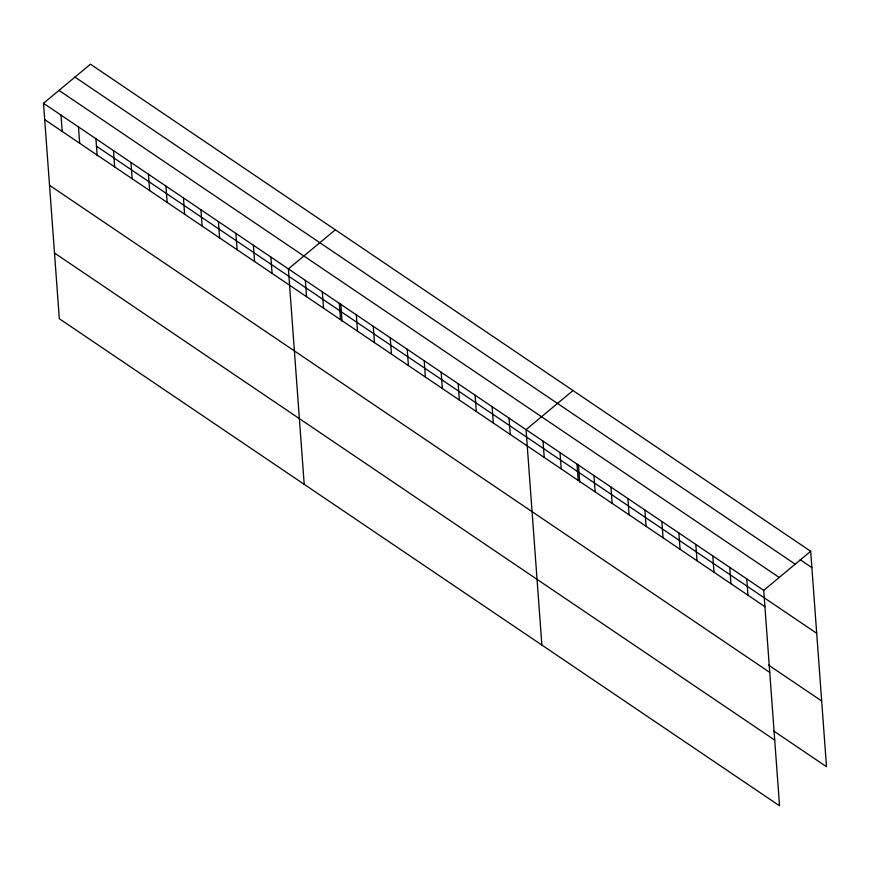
<?xml version="1.0" encoding="UTF-8"?>
<svg xmlns="http://www.w3.org/2000/svg" width="870" height="870" viewBox="0 0 870 870"><rect width="100%" height="100%" fill="white"/><g stroke="black" fill="none" stroke-linecap="round" stroke-linejoin="round"><path stroke-width="1.3" d="M43.5 103.291L763.719 590.371L779.542 805.805L59.323 318.724L43.5 103.291L90.458 64.195L810.677 551.275L826.5 766.709L773.452 730.833M335.331 229.8L288.372 268.895L304.195 484.329M573.004 390.543L526.045 429.639L541.869 645.061M763.719 590.371L810.677 551.275M800.204 559.693L811.873 567.588M74.961 77.104L795.18 564.173M58.997 90.393L779.215 577.473M96.483 146.214L816.702 633.295M44.696 119.603L764.926 606.684M768.623 665.115L821.671 700.992M49.525 185.31L769.743 672.39M54.495 253.018L774.713 740.087M746.743 578.887L747.95 595.2M729.767 567.414L730.963 583.716M712.791 555.93L713.987 572.232M695.815 544.446L697.011 560.758M678.839 532.962L680.035 549.274M661.863 521.489L663.06 537.79M644.887 510.005L646.084 526.317M627.912 498.521L629.108 514.833M610.936 487.037L612.132 503.349M593.96 475.564L595.156 491.865M578.452 464.678L579.725 482.034M576.984 464.08L578.18 480.392M560.008 452.596L561.204 468.908M543.021 441.112L544.228 457.424M509.07 418.155L510.266 434.467M492.094 406.671L493.29 422.983M475.118 395.197L476.314 411.499M458.142 383.713L459.338 400.015M441.166 372.229L442.362 388.542M424.19 360.745L425.387 377.058M407.214 349.272L408.411 365.574M390.238 337.788L391.435 354.09M373.263 326.304L374.459 342.617M356.287 314.82L357.483 331.133M340.779 303.935L342.051 321.302M339.311 303.347L340.507 319.649M322.324 291.863L323.531 308.165M305.348 280.379L306.555 296.692M270.885 257.074L272.082 273.376M253.398 245.242L254.595 261.555M235.9 233.41L237.097 249.723M218.413 221.578L219.61 237.891M200.916 209.757L202.123 226.059M183.429 197.925L184.625 214.237M165.942 186.093L167.138 202.405M148.444 174.272L149.64 190.573M130.957 162.44L132.153 178.742M113.47 150.608L114.666 166.92M95.896 138.33L97.179 155.697M78.485 126.955L79.681 143.256M60.987 115.123L62.194 131.424"/></g></svg>
